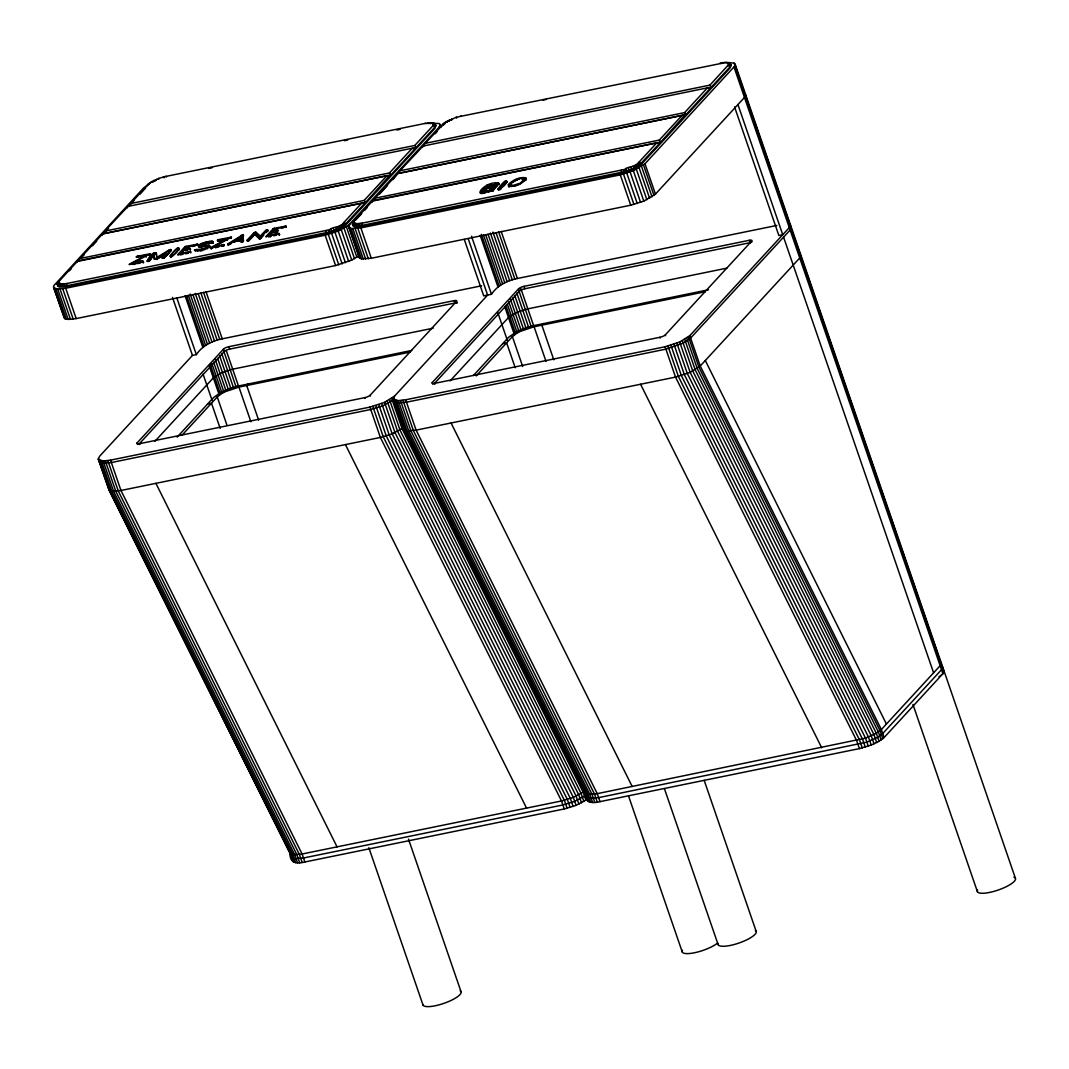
<?xml version="1.0" encoding="UTF-8"?>
<svg xmlns="http://www.w3.org/2000/svg" width="1069" height="1069" viewBox="0 0 1069 1069"><rect width="100%" height="100%" fill="white"/><g stroke="black" fill="none" stroke-linecap="round" stroke-linejoin="round"><path stroke-width="1.5" d="M243.318 241.046L242.85 234.726L227.884 243.919C229.594 245.469 240.338 234.766 241.541 242.008M243.438 241.407L243.064 235.354L227.831 244.801L229.287 244.721M240.886 238.841L240.685 236.917L235.594 240.004L240.886 238.841L241.287 239.99L241.233 238.494M241.647 240.124L240.899 236.971M158.853 179.138L158.666 178.389L165.642 176.465L424.927 123.456L432.811 123.336A1.75 1.644 -62.1 0 1 434.936 124.271L435.764 125.514L434.776 127.331L416.295 147.388L127.692 206.464L127.438 207.76M526.175 180.033L525.881 177.815C519.641 176.626 512.666 179.993 508.403 184.536L508.684 186.754M523.569 180.006L519.374 184.109L523.783 180.634L523.69 179.218M523.783 180.634L523.503 178.764L521.792 179.084M511.076 185.806L510.782 183.935C514.47 179.926 520.723 177.294 526.095 178.443L525.961 179.405C523.142 182.639 513.548 188.906 511.009 184.563L510.782 183.935M424.059 145.798L424.674 143.914L444.557 122.895L456.222 117.243L725.704 62.51A1.75 1.403 -87.5 0 1 726.893 62.536M201.493 250.68L201.213 249.879A4.757 1.269 -19 0 0 202.602 249.518L204.139 249.064A3.568 0.949 -19 0 0 205.729 248.449C210.366 245.937 201.52 245.148 199.916 246.471A4.757 1.269 -19 0 1 198.714 246.057M487.01 188.505L486.315 188.077M181.73 253.834L181.008 253.767L182.264 252.324M217.715 241.073L231.332 237.652M275.294 229.528L272.862 231.906L278.474 230.597L272.622 231.211L274.492 229.18L275.869 229.113M213.279 242.155L212.678 241.955A3.568 0.949 -19 0 0 211.742 241.888L210.192 242.008A3.568 0.949 -19 0 0 209.257 242.142L206.544 242.703A3.568 0.949 -19 0 0 205.475 242.97L203.484 243.585A3.568 0.949 -19 0 0 201.961 244.146L201.119 245.282L205.956 245.189A23.799 6.32 -19 0 1 208.108 245.095L209.016 245.229A4.757 1.269 -19 0 1 209.377 245.523L209.471 245.79A3.568 0.949 -19 0 1 209.257 246.298L208.789 246.805A3.568 0.949 -19 0 1 206.998 247.928L206.197 248.289A4.757 1.269 -19 0 1 204.139 249.064L198.821 250.36A4.757 1.269 -19 0 1 197.591 250.547L196.389 250.64A4.757 1.269 -19 0 1 195.119 250.56L194.411 250.093L197.19 249.531A3.568 0.949 -19 0 0 198.153 249.598L198.941 249.531A3.568 0.949 -19 0 0 199.876 249.398L203.965 248.409A3.568 0.949 -19 0 0 205.515 247.821L206.785 246.217M57.352 284.608L57.619 283.753A1.75 1.63 28.5 0 1 58.701 281.735L77.222 261.464L362.217 203.11L364.182 203.965L344.565 225.091L336.615 229.501L328.891 232.107L66.973 285.73L59.236 286.211L57.352 284.608A1.75 1.684 3.1 0 1 58.474 282.483L58.701 281.735M352.489 224.263L352.757 223.408A1.75 1.63 28.5 0 1 353.852 221.39L372.359 201.119L657.355 142.765L659.332 143.62L639.703 164.746L631.766 169.156L624.029 171.762L362.11 225.385L354.373 225.866L352.489 224.263A1.75 1.684 3.1 0 1 353.612 222.138L353.852 221.39M134.053 200.571L128.921 206.143L130.525 203.591L414.785 145.464L432.651 126.075L433.533 124.445L432.811 123.336M425.662 143.246L709.923 85.119L728.443 64.848L727.949 62.991L725.704 62.51M422.576 147.415L422.696 146.132L711.433 87.043L729.913 66.986L730.902 65.169L730.074 63.926A1.75 1.644 -62 0 0 727.949 62.991M444.704 123.242L438.891 127.452L348.4 225.465L358.85 255.812L351.728 260.088L335.599 265.553L76.18 318.589L68.162 319.417L64.942 318.736L53.691 287.681L53.797 285.69L143.74 187.783L149.566 183.587M64.14 318.027L64.247 316.036M728.711 62.523L734.256 63.178L734.951 65.864L644.995 163.771L633.369 170.773L620.287 174.862L360.868 227.897L350.993 228.499L348.828 227.336L349.857 224.116M353.024 224.29L352.93 225.84L354.627 226.762L362.364 226.281L621.77 173.245L632.02 170.038L641.119 164.559L730.14 67.895L730.955 65.369L729.258 64.461M359.384 255.691L359.278 257.682L361.442 258.845L371.317 258.244L630.737 205.208L643.819 201.119L655.444 194.117L744.478 97.453L745.748 95.128L744.705 93.524L788.975 222.125M468.169 238.614L487.611 295.084L394.648 396.011L393.486 398.991L403.935 429.337L585.064 792.851C584.823 803.354 592.56 803.541 599.99 801.643L859.409 748.607L871.222 745.04L879.065 741.298L884.116 737.516L942.898 673.697L944.154 671.372L943.112 669.769A20.151 5.345 -19 0 0 942.404 669.515M235.928 240.739C238.788 242.409 243.331 238.28 239.924 237.171M361.482 203.337L343.63 222.726C341.185 228.445 328.156 226.093 328.891 232.107M656.633 142.992L638.768 162.381C636.336 168.1 623.307 165.748 624.029 171.762M587.683 799.077L576.071 805.385L564.272 808.952L304.852 861.988C297.423 863.886 289.686 863.699 289.926 853.196L108.797 489.682L98.348 459.336L99.511 456.356L192.46 355.429L196.349 354.627C202.241 345.715 212.09 340.904 222.245 338.833L481.651 285.797M406.768 433.533L403.801 427.573L392.189 433.88L380.377 437.448L120.971 490.484L111.777 491.219L108.797 489.682L109.105 487.825M403.708 425.93L394.621 399.525L394.862 402.078L397.294 402.919L406.487 402.198L665.893 349.149L683.171 343.136L690.614 338.071L790.125 230.022L791.154 226.788L788.989 225.626M394.621 399.525L394.862 402.078M291.222 856.336L291.85 857.886L294.282 858.728L303.476 857.993L562.895 804.957L574.694 801.389L586.306 795.082L584.943 791.087L573.318 797.394L561.519 800.962L302.099 854.011L292.906 854.732L289.926 853.196L290.233 851.338M585.371 790.993L585.612 793.545L588.057 794.387L597.25 793.666L865.516 738.158L876.313 733.307L881.364 729.539L940.145 665.72L941.415 663.395L940.373 661.791L943.112 669.769L941.762 669.314M588.124 798.984L587.816 800.841M486.836 188.532L486.836 187.81M154.324 256.587C150.408 266.822 174.688 244.307 161.94 257.642C164.76 258.912 175.396 246.859 169.102 250.026L156.796 257.429L157.049 258.204M482.8 191.338C499.851 190.469 490.524 182.786 482.8 191.338L483.081 192.153M489.482 185.512L488.172 185.565L486.101 187.81L494.065 186.166L496.577 184.429L487.237 185.645L480.516 192.794M156.582 253.887C153.335 247.46 139.705 271.018 153.949 255.732M170.238 255.919C180.153 254.262 182.799 238.587 170.238 255.919L170.733 257.348M187.743 247.554L186.607 247.033L184.362 249.264L190.282 248.502L183.36 250.56L180.795 253.139L190.603 251.883L177.788 254.622L185.231 246.551L197.765 244.106L196.308 245.376M223.207 246.244C227.63 241.888 216.165 247.42 214.909 246.097L231.572 237.104L218.129 239.763L217.408 240.351L227.136 238.681L210.366 247.821L224.009 245.135M247.099 240.151L249.117 239.737L254.649 234.017L258.832 237.933L260.448 237.652L267.771 229.888L265.687 230.423L260.141 236.155L255.985 232.24L254.021 232.695L247.099 240.151L247.447 241.019L249.331 240.365M284.581 227.323L286.024 226.067L273.49 228.512L265.954 236.476L278.488 234.031L279.209 233.456L269.054 235.086L271.62 232.507L277.379 231.198M498.074 188.892C507.989 187.235 510.635 171.561 498.074 188.892L498.354 189.707M171.281 250.36L169.316 250.654L157.49 257.976L156.755 256.253M147.268 261.37C148.23 261.304 155.553 248.917 156.608 255.077M57.619 283.753L58.327 282.791A1.75 1.55 39.8 0 1 59.356 280.853M58.595 283.659L57.793 286.185L59.49 287.093L67.213 286.626L326.633 233.59L336.869 230.383L345.968 224.904L435.003 128.24L435.805 125.714L434.121 124.806M352.757 223.408L353.291 222.686M438.891 127.452L440.147 125.126L439.105 123.523L430.874 123.135M201.012 244.828L201.6 246.177M163.343 177L164.118 177.761M79.894 258.551L102.53 233.977L387.526 175.623L389.196 176.024L365.678 202.348L78.237 260.836L79.894 258.551L364.168 200.424L386.791 175.85M105.216 231.064L389.477 172.951L412.113 148.377L414.812 149.005L390.987 174.875L103.613 233.63L104.227 231.746L127.839 206.491M130.525 203.591L149.419 183.24L158.72 178.443M69.418 270.751L71.262 268.747M81.284 257.883L84.251 254.649M92.375 245.83L96.704 241.126M103.613 233.63L108.57 228.245M140.012 194.104L145.558 188.091M151.023 259.259L148.137 261.397M152.974 257.148L154.27 256.4M162.154 258.27L166.083 253.994L164.292 254.81M166.991 255.01L163.811 258.15M167.846 254.088L169.557 252.217M172.697 256.079L176.893 251.522M178.576 249.692L179.418 248.783M177.988 254.997L185.244 247.273L197.952 244.681L197.257 245.322M185.431 248.89L184.603 249.946L187.543 249.505M185.832 248.462L186.621 247.754L186.086 246.271M202.829 246.966L200.13 247.099A4.757 1.269 -19 0 1 198.928 246.685L198.794 246.485A4.757 1.269 -19 0 1 199.075 245.79L199.128 245.736A3.568 0.949 -19 0 1 200.919 244.614L201.961 244.146A4.757 1.269 -19 0 1 204.005 243.438L204.593 243.264A4.757 1.269 -19 0 1 205.996 242.904L207.667 242.556A4.757 1.269 -19 0 1 208.909 242.382L209.337 242.342A4.757 1.269 -19 0 1 210.62 242.436L213.292 241.835L212.464 241.327A3.568 0.949 -19 0 0 211.528 241.26L209.978 241.38A3.568 0.949 -19 0 0 209.043 241.514L206.33 242.075A3.568 0.949 -19 0 0 205.261 242.342L203.27 242.957A3.568 0.949 -19 0 0 201.747 243.518L200.705 243.986A3.568 0.949 -19 0 0 198.914 245.108L198.861 245.162A4.757 1.269 -19 0 0 198.58 245.857L198.647 246.03M209.016 247.433L209.471 246.926A3.568 0.949 -19 0 0 209.684 246.418L209.644 246.284M249.972 239.67L253.794 235.527M261.197 237.946L263.722 235.207M266.234 232.467L267.918 230.65M266.248 236.957L273.504 229.234L286.211 226.628L285.717 227.176M269.816 235.06L269.294 235.781L271.085 235.568M270.283 234.539L271.005 233.764M137.701 444.463L137.153 442.86L223.501 349.109A4.383 1.163 -19 0 1 228.873 346.69L454.111 300.643A4.383 1.163 -19 0 1 456.503 301.458L457.064 303.062M139.064 444.089L224.33 351.501A4.383 1.163 -19 0 1 229.701 349.095L454.94 303.035A4.383 1.163 -19 0 1 456.824 302.861M375.045 198.206L397.668 173.632L682.677 115.278L684.334 115.679L660.816 142.003L373.375 200.491L375.045 198.206L659.306 140.079L681.942 115.519M400.354 170.719L684.614 112.606L707.25 88.032L709.95 88.66L686.124 114.53L398.75 173.285L399.365 171.401L422.977 146.159M355.523 220.214L361.683 213.533M364.556 210.406L367.335 207.399M379.401 194.304L387.512 185.485M392.938 179.605L397.668 173.632M435.15 133.759L436.994 131.754M154.965 441.256L213.346 377.865L222.446 372.386L232.695 369.179L433.212 328.183M177.16 437.074L213.573 397.534L220.802 392.457A21.928 5.826 -19 0 1 236.77 386.337L411.712 350.458M182.171 435.043L217.248 396.96L221.443 393.753A18.186 4.824 -19 0 1 225.412 391.642L238.948 387.098L410.229 352.075M248.195 383.891L246.712 385.508L258.645 420.157M499.129 184.416L498.675 183.16C483.402 179.886 467.193 204.433 495.548 187.436L494.706 186.621L495.054 187.65M483.682 191.231L482.974 192.153L486.141 191.658M484.137 190.75L484.591 189.387M487.063 187.569L489.161 185.846L488.266 186.273M494.706 186.621L498.902 183.788L494.787 183.948M503.9 185.405L498.942 189.734M505.57 183.587L507.254 181.757M137.153 442.86A4.383 1.163 -19 0 0 139.545 443.688L364.783 397.628A4.383 1.163 -19 0 0 370.155 395.223L456.516 301.458M464.28 239.416L483.722 295.872L491.486 294.282C497.379 285.37 507.227 280.559 517.383 278.488L776.789 225.452M432.838 384.118L432.29 382.515L518.639 288.764A4.383 1.163 -19 0 1 524.01 286.345L749.262 240.298A4.383 1.163 -19 0 1 751.654 241.113L751.921 241.915M434.201 383.744L519.467 291.156A4.383 1.163 -19 0 1 524.839 288.75L750.077 242.69A4.383 1.163 -19 0 1 750.759 242.569M450.102 380.911L508.497 317.52L517.596 312.041L527.832 308.847L726.88 268.145M473.42 375.5L508.71 337.189L515.939 332.125A21.928 5.826 -19 0 1 531.908 325.992L708.493 289.779M476.186 375.927L512.385 336.615L516.581 333.408A18.186 4.824 -19 0 1 520.563 331.296L534.086 326.753L705.366 291.73M543.346 323.546L541.849 325.163L553.782 359.812M432.29 382.515A4.383 1.163 -19 0 0 434.695 383.343L659.934 337.283A4.383 1.163 -19 0 0 665.306 334.878L751.654 241.113M393.486 398.991L398.296 400.648L405.659 399.793L665.078 346.757L679.71 342L689.786 335.666L789.296 227.617L790.566 225.305L789.523 223.702L939.825 660.214M486.809 189.266L485.179 189.761L486.114 189.186M394.648 396.011L384.573 402.345L369.927 407.102L110.521 460.138L103.159 460.993L98.348 459.336M443.114 125.207L442.539 125.741A1.75 1.483 45.2 0 1 443.515 123.857M271.232 233.51L272.047 233.042M243.144 240.926L241.073 241.647L240.872 240.057M260.542 236.008L261.357 238.213M53.691 287.681L57.713 289.071L65.73 288.242L325.15 235.207L338.232 231.118L348.4 225.465M443.688 124.685L444.45 124.138M243.117 241.741L242.222 242.115M236.984 239.844L238.04 239.162M230.263 244.186L231.519 243.371M156.782 259.473L157.851 258.805M158.92 258.137L160.003 257.469M161.072 256.801L163.21 255.478M142.712 262.413L143.393 261.785L129.055 264.444L145.825 255.304L136.097 256.974L136.819 256.386L150.275 253.727L129.737 264.604M145.812 256.159L144.596 256.132M150.021 254.81L137.26 256.921M214.909 246.097L215.644 247.714M496.484 186.527L497.579 185.872M493.343 190.041L491.753 190.803M494.439 189.387L493.784 189.774L493.116 187.903M189.988 249.612L190.482 249.064L188.665 249.277M213.279 242.65L211.876 243.197M195.026 250.44L197.404 250.159A3.568 0.949 -19 0 0 198.366 250.226L199.155 250.159A3.568 0.949 -19 0 0 200.09 250.026M278.715 234.659L279.423 234.084L277.606 234.231M233.443 242.155L235.902 241.514M152.332 182.158L155.379 180.795M510.661 184.737L512.786 185.498L519.16 183.48M495.588 186.941L495.548 187.436M576.071 805.385L573.318 797.394L392.189 433.88L395.022 432.691L384.573 402.345M224.009 245.79L221.671 246.364M519.267 178.83L510.381 183.267L508.497 186.113L511.383 186.527L517.797 184.884M488.199 191.939L490.177 191.338M187.262 247.487L189.854 246.926M171.655 256.627C167.031 258.244 175.944 248.716 179.124 248.516M260.261 238.427L259.126 238.601L254.97 234.632M277.379 231.893L274.372 232.507M58.474 282.483L61.441 284.06L67.08 283.472L328.664 229.929M353.612 222.138L356.578 223.715L362.231 223.127L623.802 169.583M208.642 168.488L211.916 167.82M344.432 140.72L347.706 140.052M396.786 130.017L400.06 129.349M543.052 100.112L546.326 99.444M140.28 257.014L142.444 256.573M192.032 246.485L195.306 245.817M218.343 241.046L220.508 240.605M223.742 239.95L225.906 239.509M275.949 229.327L278.114 228.886M281.388 228.218L283.566 227.777M490.818 185.485L493.33 184.964M488.266 188.251C489.482 188.665 499.303 185.632 495.455 184.643M187.797 250.213L185.552 250.667L185.084 249.331M489.949 188.625L493.41 188.732L486.769 191.525M238.133 241.059L240.979 240.578L241.1 242.155M141.763 262.466C147.348 259.46 130.659 261.143 134.119 263.709M182.826 253.62L190.803 252.017M272.167 235.354L276.524 234.458M132.957 264.511L135.91 263.896M137.393 263.602L140.36 262.987M180.006 254.943L182.746 254.382M185.485 253.821L188.224 253.259M200.531 250.694L201.426 250.507A4.757 1.269 -19 0 0 202.469 250.253M212.771 248.182L210.58 248.449L227.229 239.256M215.738 247.58L218.704 246.979M268.266 236.904L271.005 236.343M273.744 235.781L276.483 235.22M483.589 192.874L485.433 192.5M207.613 404.002L211.502 403.2L220.174 428.402M502.751 343.657L506.639 342.855L515.205 367.723M154.671 258.177L155.005 259.072M154.885 258.805L154.551 257.215M203.671 246.004L206.17 245.817A23.799 6.32 -19 0 1 208.321 245.723A4.757 1.269 -19 0 1 209.524 246.124M202.616 246.057L201.239 245.75L202.161 244.828A4.757 1.269 -19 0 1 202.656 244.627M507.227 181.516L505.022 182.211L498.314 189.761M267.798 230.396L265.981 230.984L260.355 236.783L256.199 232.868L254.395 233.229L247.34 241.006M727.548 63.392L729.018 63.565A1.75 1.55 -78.1 0 0 727 62.67M434.936 124.271L433.453 124.124M372.359 201.119L371.959 202.388M102.53 233.977L102.116 235.247M77.222 261.464L76.741 262.466M156.796 257.429L156.154 252.672M451.612 118.966L451.626 120.276M156.475 179.311L156.341 180.113M199.088 246.364L199.368 247.18M798.61 253.58L801.015 255.651L799.746 257.963L700.235 366.012L690.16 372.346L675.528 377.103L416.108 430.139L406.915 430.874L404.483 430.032L403.855 428.482L585.612 793.545M523.716 179.392L522.621 178.456M211.248 243.211L210.847 243.064A4.757 1.269 -19 0 0 209.551 242.97L209.123 243.01A4.757 1.269 -19 0 0 207.88 243.184M259.941 236.155L260.502 237.772M709.923 85.119L711.433 87.043M684.614 112.606L686.124 114.53M659.306 140.079L660.816 142.003M414.785 145.464L416.295 147.388M389.477 172.951L390.987 174.875M364.168 200.424L365.678 202.348M258.792 236.623L255.985 234.071M630.67 167.258L631.766 169.156M335.532 227.603L336.615 229.501M456.222 117.243L456.663 118.165M941.749 665.787L942.791 667.39L941.522 669.702L882.74 733.521L877.689 737.303L866.892 742.14L598.613 797.648L589.42 798.383L586.988 797.541L586.36 795.991M258.017 236.276L259.019 237.251M207.186 247.006L207.319 248.102M165.842 253.34L166.323 254.863M628.425 168.14L629.227 170.145M333.287 228.485L334.089 230.49M705.299 360.52L886.428 724.034M640.572 384.252L821.7 747.765M451.065 423.003L632.193 786.517M410.483 440.976L414.197 448.432M417.912 455.875L423.845 467.794M427.56 475.237L433.493 487.157M434.976 490.137L440.922 502.056M442.406 505.036L450.57 521.431M452.053 524.411L496.604 613.793M512.185 645.088L513.668 648.068M529.262 679.349L530.745 682.329M536.678 694.249L540.393 701.692M546.339 713.611L547.822 716.591M553.755 728.51L557.47 735.966M561.185 743.409L567.118 755.329M570.833 762.785L574.547 770.228M578.262 777.671L584.195 789.59M395.022 432.691L576.151 796.205L578.904 804.195M345.434 444.597L526.563 808.111M155.927 483.348L337.056 846.862M108.717 488.827L290.474 853.89M496.497 184.242L496.671 184.777M209.417 245.656L209.751 246.592M735.058 63.873L1015.43 878.344M734.256 63.178L744.171 92.001M734.951 65.864L943.82 672.468M734.029 67.106L942.898 673.697M737.931 104.562L782.749 234.739L778.86 235.527L734.577 106.927M783.577 237.131L933.598 672.829M912.953 704.471L977.4 891.653M749.262 240.298L750.077 242.69M884.116 737.516L881.364 729.539L700.235 366.012L689.786 335.666M882.834 738.732L880.081 730.742L698.939 367.228L688.489 336.882M881.123 739.989L878.384 732.011L697.242 368.498L686.792 338.151M879.065 741.298L876.313 733.307L695.184 369.794L684.735 339.448M876.687 742.581L873.934 734.603L692.792 371.09L682.356 340.744M874.041 743.85L871.288 735.86L690.16 372.346L679.71 342M871.222 745.04L868.469 737.049L687.327 373.535L676.877 343.189M868.269 746.135L865.516 738.158L684.374 374.631L673.938 344.285M865.262 747.111L862.509 739.133L681.381 375.607L670.931 345.26M862.282 747.939L859.529 739.962L678.401 376.448L667.951 346.089M859.409 748.607L856.657 740.617L675.528 377.103L665.078 346.757M644.995 163.771L655.444 194.117M643.538 165.12L653.987 195.467M641.574 166.537L652.023 196.883M639.182 167.98L649.631 198.326M636.416 169.396L646.865 199.756M633.369 170.773L643.819 201.119M630.135 172.029L640.585 202.388M626.808 173.165L637.258 203.511M623.494 174.113L633.944 204.46M620.287 174.862L630.737 205.208M665.306 334.878L665.573 335.679M659.934 337.283L660.201 338.085M523.503 178.764L523.904 179.846M518.732 179.031L517.182 179.565M508.403 184.536L509.245 186.995M506.265 180.928L506.88 182.358M504.795 181.583L505.076 182.398M498.675 183.16L499.196 184.603M500.319 188.425L500.733 189.654M704.177 780.343L756.171 931.353M497.967 182.946L498.528 184.576M498.729 189.106L499.143 189.908M496.577 184.429L496.858 185.258M496.123 183.948L496.404 184.763M495.508 183.133L496.016 184.603M495.856 185.218L496.35 186.661M494.76 185.859L495.401 187.703M494.065 186.166L494.64 187.797M492.742 187.609L493.023 188.425M491.807 186.848L492.315 188.291M492.475 188.879L493.183 190.923M492.689 189.667L493.116 190.897M490.992 187.743L491.339 188.785M491.393 189.52L491.887 190.963M490.698 189.828L491.059 190.87M524.024 286.345L524.839 288.75M488.025 184.656L488.306 185.472M487.958 185.725L488.239 186.54M486.636 185.284L487.143 186.728M488.439 190.523L488.934 191.966M486.168 187.663L486.448 188.491M534.086 326.753L546.018 361.402M501.187 231.438L517.383 278.488M520.884 288.657L533.792 326.165M485.967 188.772L486.248 189.587M518.639 288.764L519.467 291.156M498.675 232.026L514.87 279.076M518.906 290.795L531.28 326.74M483.415 191.538L483.923 192.981M496.069 232.775L512.278 279.824M516.848 293.093L528.687 327.488M492.929 232.08L509.672 280.706M514.777 295.525L526.082 328.37M490.404 233.069L507.147 281.695M512.773 298.064L523.556 329.359M488.012 234.138L504.755 282.764M510.394 299.133L521.164 330.428M485.847 235.26L502.59 283.873M508.764 301.805L519.013 331.55M483.442 234.819L500.72 285.009M507.428 304.491L517.129 332.673M481.357 234.365L499.183 286.118M505.891 305.6L515.058 332.205M480.222 235.421L498.047 287.173M504.742 306.656L514.456 334.838M439.92 124.218L440.962 127.251M512.385 336.615L522.688 366.547M664.517 788.935L718.141 944.662M471.509 236.262L491.486 294.282M497.66 312.215L507.361 340.37M628.639 796.271L682.263 951.998M454.111 300.643L454.94 303.035M599.99 801.643L597.25 793.666L416.108 430.139L405.659 399.793M597.277 802.124L594.538 794.147L413.396 430.62L402.946 400.274M594.805 802.405L592.066 794.427L410.924 430.914L400.474 400.568M592.627 802.498L589.874 794.508L408.746 430.994L398.296 400.648M590.796 802.378L588.057 794.387L406.915 430.874L396.465 400.528M589.366 802.057L586.614 794.067L405.485 430.553L395.036 400.207M588.364 801.536L584.984 791.995L585.064 792.851M585.986 800.334L583.233 792.356L402.104 428.843L391.655 398.496M583.928 801.643L581.175 793.652L400.033 430.139L389.584 399.793M581.536 802.926L578.797 794.948L397.655 431.435L387.205 401.089M434.695 383.343L434.963 384.132M573.118 806.48L570.378 798.503L389.236 434.976L378.787 404.63M570.124 807.456L567.372 799.478L386.243 435.952L375.794 405.605M567.145 808.284L564.392 800.307L383.263 436.78L372.814 406.434M564.272 808.952L561.519 800.962L380.377 437.448L369.927 407.102M360.868 227.897L371.317 258.244M357.874 228.419L368.324 258.765M355.175 228.699L365.625 259.045M352.85 228.726L363.3 259.072M350.993 228.499L361.442 258.845M349.456 226.869L352.075 234.458M357.3 249.625L358.863 254.181M349.63 228.044L360.079 258.391M348.588 226.441L359.278 257.682M346.436 226.882L356.886 257.228M344.044 228.325L354.494 258.671M341.278 229.741L351.728 260.088M338.232 231.118L348.681 261.464M404.483 430.032L394.18 399.619L382.568 405.926L370.756 409.494L111.35 462.543L102.156 463.265L99.163 461.728L99.484 459.87L104.294 473.848M393.405 398.136L403.32 426.932M334.998 232.374L345.447 262.72M331.671 233.51L342.12 263.856M328.343 234.458L338.793 264.805M325.15 235.207L335.599 265.553M381.74 403.534L392.189 433.88M370.155 395.223L370.435 396.024M364.783 397.628L365.063 398.43M285.944 226.214L286.251 227.296M285.303 225.987L285.797 227.43M279.557 234.819L279.129 233.603L279.45 234.686M278.488 233.389L278.982 234.819M276.965 231.318L277.245 232.12M274.345 228.218L274.84 229.661M274.265 229.354L274.546 230.169M272.889 228.873L273.45 230.503M273.343 231.292L273.838 232.735M272.689 231.064L272.969 231.879M271.018 232.882L271.299 233.697M269.776 235.167L270.337 236.783M269.121 234.939L269.401 235.755M266.996 229.835L267.678 231.438M265.687 230.423L265.954 231.238M259.673 237.906L260.088 239.122M259.46 237.946L259.82 238.975M258.832 237.933L259.112 238.748M255.985 232.24L256.814 234.672M255.357 232.227L255.852 233.657M255.144 232.267L255.638 233.697M254.863 234.017L255.144 234.833M253.821 232.855L254.489 235.02M249.117 239.737L249.398 240.552M247.808 240.325L248.088 241.14L247.687 240.351M243.278 234.859L243.585 235.755M241.247 235.274L241.794 236.864M242.115 241.46L242.396 242.249M240.124 239.229L240.391 240.017M240.151 239.977L240.458 240.872M235.928 240.084L236.329 241.247M234.191 241.193L234.499 242.088M230.864 237.064L231.385 238.374M226.895 238.908L227.39 240.351M227.884 243.919L228.405 245.402M218.998 239.483L219.546 241.1M218.129 240.418L218.41 241.233M217.528 240.137L217.835 241.233M212.464 241.327L212.972 243.024M212.531 242.289L212.811 243.091M211.528 241.26L211.809 242.075M211.034 242.583L211.315 243.398M210.62 242.436L210.9 243.251M209.978 241.38L210.259 242.195M209.043 241.514L209.698 243.371M211.074 247.861L211.355 248.676M208.909 242.382L209.19 243.184M210.834 247.353L211.328 248.796M208.949 245.202L209.43 246.445M209.257 246.298L209.537 247.113M207.667 242.556L207.947 243.371M208.789 246.805L209.07 247.62M208.321 245.723L208.602 246.538M206.33 242.075L206.745 243.291M206.972 246.378L207.319 247.353M205.261 242.342L205.823 243.973M205.956 245.189L206.477 246.551M206.731 247.073L207.279 248.743M204.593 243.264L204.941 244.293M204.005 243.438L204.286 244.253M205.542 247.808L205.796 248.636M203.27 242.957L203.765 244.387M408.492 839.112L461.033 991.698M203.965 248.409L204.379 249.625M201.747 243.518L202.375 245.362L201.947 244.2M201.734 244.307L202.148 245.523M201.694 245.416L201.974 246.231M202.749 248.77L203.11 249.812M200.705 243.986L201.333 246.017M202.054 248.957L202.616 250.574M200.932 246.471L201.213 247.286M199.916 246.471L200.197 247.286M198.914 245.108L199.355 246.605M198.58 245.857L198.928 246.845M199.876 249.398L200.371 250.841M197.685 244.253L198.059 245.536M197.043 244.026L197.538 245.469M198.941 249.531L199.355 250.747M198.153 249.598L198.567 250.814M197.19 249.531L197.605 250.747M196.656 249.344L197.15 250.774M228.873 346.69L229.701 349.095M195.146 249.652L195.56 250.868M238.948 387.098L250.881 421.747M206.036 291.784L222.245 338.833M226.267 350.552L238.654 386.497M190.215 248.649L190.509 249.732M189.56 248.422L190.055 249.865M190.229 251.429L190.723 252.872M223.501 349.109L224.33 351.501M203.524 292.372L219.733 339.421M223.768 351.14L236.142 387.085M186.006 247.407L186.287 248.208M200.932 293.12L217.141 340.169M221.697 353.438L233.55 387.833M184.63 246.926L185.191 248.542M184.429 249.117L184.71 249.919M198.326 294.002L214.535 341.051M219.639 355.87L230.944 388.715M182.759 250.934L183.04 251.736M181.516 253.206L181.797 254.021M195.253 293.414L211.996 342.04M217.635 358.409L228.419 389.704M180.861 252.992L181.142 253.794M178.55 247.928L179.111 249.558M178.416 247.955L179.058 249.799M176.96 248.609L177.24 249.424M192.874 294.483L209.618 343.109M215.257 359.478L226.027 390.773M190.175 294.042L207.453 344.218M213.626 362.15L223.862 391.882M188.291 295.164L205.582 345.354M211.742 363.273L221.991 393.018M171.067 249.732L171.347 250.534M186.768 296.273L204.045 346.463M210.219 364.382L220.455 394.127M170.399 249.598L170.973 250.787M170.038 249.665L170.385 250.707M185.084 295.766L202.896 347.519M209.07 365.438L218.771 393.606M169.102 250.026L169.463 251.055M171.013 256.106L171.374 257.148M170.893 256.132L171.24 257.175M217.248 396.96L227.002 425.315M165.147 253.513L165.428 254.315M368.845 847.704L423.003 1005.007M164.198 257.188L164.479 257.99M176.906 298.171L196.349 354.627M203.057 374.11L212.223 400.715M172.483 297.396L192.46 355.429M157.49 257.255L157.771 258.057M155.593 252.631L156.087 254.061M155.219 252.712L155.633 253.928M155.072 252.738L155.486 253.954M153.963 253.219L154.511 254.85M153.241 255.985L153.522 256.801M149.553 253.687L150.114 255.304M149.353 260.221L149.62 261.036M148.27 260.702L148.551 261.517M145.584 255.531L146.146 257.148M145.464 255.277L145.745 256.092M147.094 260.676L147.375 261.491M142.484 261.13L142.979 262.573M137.687 256.106L137.968 256.921M304.852 861.988L302.099 854.011L120.971 490.484L110.521 460.138M302.139 862.469L299.387 854.478L118.258 490.965L107.809 460.619M299.667 862.75L296.915 854.772L115.786 491.259L105.337 460.913M297.489 862.843L294.737 854.853L113.608 491.339L103.159 460.993M295.659 862.723L292.906 854.732L111.777 491.219L101.328 460.873M294.229 862.389L291.476 854.412L110.348 490.898L99.898 460.552M289.846 852.34L293.227 861.881M139.545 443.688L139.825 444.477M65.73 288.242L76.18 318.589M62.737 288.764L73.186 319.11M60.038 289.044L70.487 319.39M57.713 289.071L68.162 319.417M55.855 288.844L66.305 319.19M57.98 297.837L63.726 314.527M54.492 288.376L64.942 318.736M53.45 286.786L63.899 317.132M106.967 481.611L108.57 486.275M98.268 458.481L109.345 490.377M626.634 171.027L626.113 168.929M331.484 231.372L330.976 229.367M292.599 860.331L292.679 861.186M638.768 162.381A1.75 1.483 45.1 0 1 640.852 163.691M637.725 163.343A1.75 1.363 51.1 0 1 639.703 164.746M636.362 164.332A1.75 1.176 56.7 0 1 638.18 165.842M634.705 165.334A1.75 0.935 61 0 1 636.309 166.978M632.781 166.323A1.75 0.681 64.4 0 1 634.144 168.087M621.53 172.35A1.75 0.681 77.7 0 1 621.503 170.118M362.11 225.385A1.75 0.815 79.3 0 1 362.231 223.127M359.759 225.8A1.75 1.002 82 0 1 360.079 223.501M357.647 226.013A1.75 1.216 86.4 0 1 358.195 223.702M355.83 226.04A1.75 1.403 -87.4 0 1 356.578 223.728M354.373 225.866A1.75 1.55 -78.1 0 1 355.282 223.568M353.304 225.506A1.75 1.644 -62 0 1 354.333 223.247M352.676 224.971A1.75 1.684 -33.3 0 1 353.772 222.766M353.385 221.911A1.75 1.55 39.8 0 1 354.507 220.508M755.342 930.484A20.151 5.345 -19 0 1 739.334 942.911A20.151 5.345 -19 0 1 718.101 943.566M943.62 670.236A20.151 5.345 -19 0 1 939.01 676.704M1013.893 877.155A20.151 5.345 -19 0 1 998.673 889.876A20.151 5.345 -19 0 1 977.614 889.942M445.212 123.576A1.75 1.176 56.8 0 1 445.92 121.906M447.083 122.454A1.75 0.935 60.9 0 1 447.59 120.917M449.247 121.345A1.75 0.681 64.3 0 1 449.501 119.915M728.51 63.472A1.75 1.684 -33.3 0 1 730.715 64.461M728.684 64.1A1.75 1.684 3 0 1 730.902 65.169M728.443 64.848A1.75 1.63 28.5 0 1 730.635 66.024M727.789 65.73A1.75 1.55 39.8 0 1 729.913 66.986M460.779 116.12A1.75 0.681 77.6 0 1 461.247 116.08M443.608 124.432A1.75 1.363 51.1 0 1 444.57 122.895M724.087 62.536A1.75 1.216 86.5 0 1 725.129 62.563M722.216 62.737A1.75 1.002 82 0 1 723.245 62.937M720.065 63.111A1.75 0.815 79.3 0 1 721.054 63.552M343.63 222.726A1.75 1.483 45.1 0 1 345.701 224.036M342.588 223.688A1.75 1.363 51.1 0 1 344.565 225.091M341.225 224.677A1.75 1.176 56.7 0 1 343.042 226.187M339.568 225.679A1.75 0.935 60.9 0 1 341.158 227.323M337.644 226.668A1.75 0.681 64.3 0 1 339.007 228.432M326.379 232.695A1.75 0.681 77.6 0 1 326.366 230.463M66.973 285.73A1.75 0.815 79.3 0 1 67.08 283.472M64.621 286.145A1.75 1.002 82 0 1 64.928 283.846M62.51 286.358A1.75 1.216 86.4 0 1 63.058 284.047M60.692 286.385A1.75 1.403 -87.4 0 1 61.441 284.073M59.236 286.211A1.75 1.55 -78.1 0 1 60.145 283.913M58.167 285.851A1.75 1.644 -61.9 0 1 59.196 283.592M57.539 285.303A1.75 1.684 -33.4 0 1 58.635 283.111M205.662 249.237A4.757 1.269 -19 0 1 204.62 249.598M207.787 248.289A3.568 0.949 -19 0 1 207.212 248.556M203.698 244.24A4.757 1.269 -19 0 1 204.219 244.066L204.807 243.892A4.757 1.269 -19 0 1 205.863 243.598M431.863 123.015A1.75 1.55 -78.1 0 1 433.88 123.91M433.373 123.817A1.75 1.684 -33.2 0 1 435.577 124.806M433.533 124.445A1.75 1.684 3 0 1 435.764 125.514M433.306 125.193A1.75 1.63 28.5 0 1 435.497 126.356M432.651 126.075A1.75 1.55 39.8 0 1 434.776 127.331M165.642 176.465A1.75 0.681 77.7 0 1 166.51 176.933M153.963 181.169A1.75 0.681 64.3 0 1 154.364 180.26M151.825 182.278A1.75 0.935 61 0 1 152.439 181.249M149.954 183.4A1.75 1.176 56.8 0 1 150.782 182.251M148.444 184.496A1.75 1.363 51.1 0 1 149.419 183.24M147.308 185.538A1.75 1.483 45.2 0 1 148.377 184.202M430.566 122.855A1.75 1.403 -87.5 0 1 432.304 123.483M428.95 122.882A1.75 1.216 86.5 0 1 430.486 123.51M427.079 123.082A1.75 1.002 81.9 0 1 428.255 123.496M424.927 123.456A1.75 0.815 79.3 0 1 425.636 123.51M717.593 943.099A20.151 5.345 -19 0 1 694.436 952.773A20.151 5.345 -19 0 1 682.463 950.288M460.204 990.829A20.151 5.345 -19 0 1 445.132 1002.922A20.151 5.345 -19 0 1 422.883 1004.486M143.126 261.357L143.5 262.627L143.126 261.357M242.569 234.779L242.783 235.688L242.569 234.779"/></g></svg>
